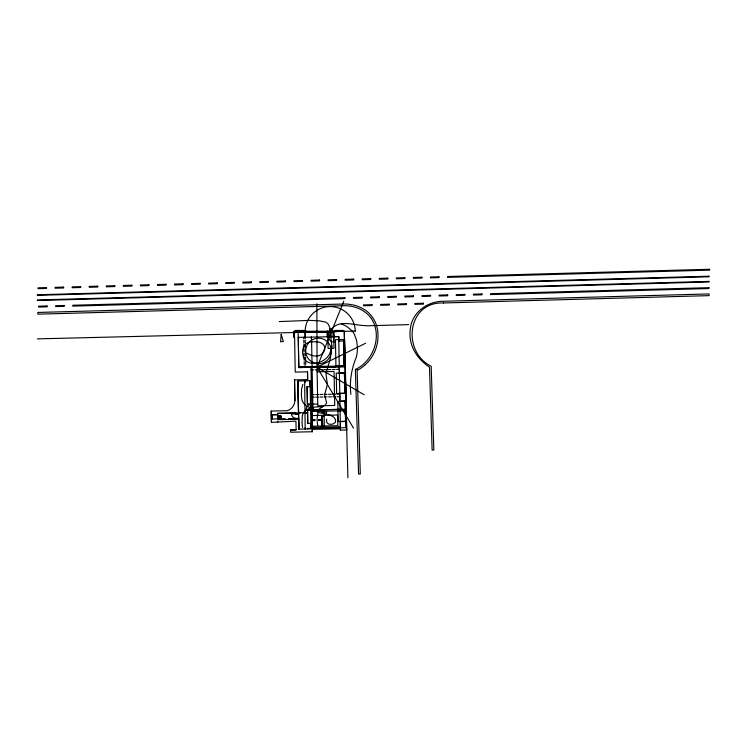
<?xml version="1.0" encoding="UTF-8"?>
<svg xmlns="http://www.w3.org/2000/svg" width="747" height="747" viewBox="0 0 747 747"><rect width="100%" height="100%" fill="white"/><g stroke="black" fill="none" stroke-linecap="round" stroke-linejoin="round"><path stroke-width="1.12" d="M271.572 418.133L271.572 415.481M272.048 418.124L272.048 415.472M327.083 331.285L327.083 332.172L305.056 332.172L305.112 331.276L305.234 337.224M305.663 332.135L305.663 331.276M306.214 331.276L306.214 332.135L327.345 332.172L327.774 336.822L328.288 336.794M316.653 332.154L316.653 331.276M345.6 419.795L345.609 402.698M345.59 401.288L346.066 421.392M346.029 420.038L346.038 402.913M331.817 345.628L330.361 358.439L325.972 373.528L327.382 384.677L324.572 394.864L326.635 402.922L325.421 404.837L319.193 409.039A5.565 5.565 0 0 0 318.371 410.178L317.139 418.301A26.36 26.36 0 0 0 317.12 420.654L317.68 425.482M307.876 428.451L311.097 428.339L311.004 423.381L307.773 423.493L307.521 410.047L312.937 409.935L313.161 408.516L312.676 408.516L312.974 411.429L311.826 411.448L312.162 428.32L321.864 428.19L321.724 420.402L318.857 420.458L318.848 419.553L321.705 419.497L321.649 416.359L322.508 416.34A4.958 4.958 0 0 0 326.7 412.092L321.546 412.12L321.555 411.214L320.416 411.233M326.682 419.216C325.477 422.214 328.307 425.006 331.295 424.268A9.384 9.384 0 0 0 333.162 423.894L335.59 422.251L335.347 419.469A8.021 8.021 0 0 0 332.863 416.518L329.744 415.052L317.652 412.316M302.862 384.294L301.583 389.075L301.386 394.808A37.77 37.77 0 0 0 301.648 397.544C301.797 403.324 306.849 407.927 312.638 407.619M343.76 301.246L317.045 367.188L317.774 405.78L334.721 405.453L334.058 371.474L317.111 371.801M330.351 331.677C336.103 318.848 352.491 324.87 363.163 325.496A86.176 86.176 0 0 0 367.487 325.776L408.665 324.628M281.358 416.994L281.395 416.387A1.195 1.195 0 0 0 280.993 415.93A1.886 1.886 0 0 0 280.452 415.696A1.783 1.783 0 0 0 279.873 415.64L278.323 415.818L278.342 417.582L279.91 417.704A2.39 2.39 0 0 0 280.527 417.601A1.699 1.699 0 0 0 281.012 417.386A1.186 1.186 0 0 0 281.358 417.013L281.348 417.013M281.105 416.947L280.984 417.097A1.036 1.036 0 0 1 280.573 417.34A1.335 1.335 0 0 1 280.181 417.396L279.434 416.677L280.162 415.92M364.685 365.227L365.825 364.191A38.816 38.816 0 0 0 376.768 345.721A39.582 39.582 0 0 0 377.982 334.572C377.926 323.488 371.614 312.666 361.473 307.932A35.949 35.949 0 0 0 353.564 305.028L348.354 304.169A38.769 38.769 0 0 0 343.088 304.038L37.826 312.451L37.882 314.16L343.153 305.747C353.658 305.252 364.779 309.501 371.1 318.147M364.685 365.227A42.14 42.14 0 0 1 357.113 370.503L360.297 474.018L358.579 474.074L355.367 369.504C373.687 360.969 382.651 335.627 371.287 318.418M365.526 343.275L317.045 367.188L353.536 428.171M339.166 366.086L337.747 366.347L337.747 365.871L345.123 365.946L344.619 339.521L335.422 339.698L335.926 366.123L345.123 365.946L346.72 430.039M279.173 321.583L309.277 320.388L319.202 320.818L325.841 322.134L328.222 324.039L329.763 327.55L331.799 345.861A19.767 19.767 0 0 1 331.024 350.399L329.446 354.171A16.985 16.985 0 0 1 327.55 356.879L326.775 357.729A17.993 17.993 0 0 1 320.65 361.837L319.399 362.295A21.14 21.14 0 0 1 315.467 363.163L310.509 363.089L307.568 362.024A8.068 8.068 0 0 1 305.392 360.203C300.219 353.779 302.04 341.724 312.05 341.921C333.657 339.427 324.87 364.228 306.998 353.191M345.067 364.872L344.199 364.891L345.095 364.844M345.301 374.098L344.442 374.116L345.329 374.07M345.562 383.146L344.684 383.174M345.758 392.259L344.899 392.287L344.862 374.107M322.209 406.891C314.132 406.387 301.452 407.993 302.199 418.74A33.045 33.045 0 0 0 302.255 425.211L302.572 427.452M345.6 420.374L346.477 420.346L345.618 420.337M443.597 302.974L709.099 295.635L709.052 293.926L443.569 301.265C428.152 301.013 412.531 311.901 410.486 327.774A36.678 36.678 0 0 0 410.392 339.446C412.157 351.006 419.945 360.829 429.497 367.188L432.13 450.086L433.848 450.03L431.178 366.254C401.578 351.669 407.031 301.396 443.569 302.974M344.255 365.423L345.114 365.395M345.123 365.946L344.264 365.974L343.639 340.977L344.507 340.968L338.736 341.09L338.652 336.617L333.76 336.72L333.76 342.257M345.992 401.111L339.894 401.428L339.736 393.482L345.786 393.37L344.946 393.352L344.404 373.024L345.301 372.968L345.702 393.352L336.636 393.529L336.243 373.145L345.301 372.968L339.353 373.117M344.451 373.547L345.319 373.519M344.918 392.25L345.786 392.231M37.453 338.877L344.274 331.295L347.887 477.725M345.628 420.869L346.487 420.85M340.389 427.835L340.268 421.569L346.496 421.383L345.637 421.401L345.142 401.298L346.001 401.288L337.775 401.447L338.167 421.523L346.393 421.364L345.375 366.637L298.791 367.58L298.146 332.238L344.274 331.341L344.965 366.637L298.837 367.533L298.277 337.355M340.268 421.569L346.496 421.411M310.985 367.347L313.675 367.291M323.675 367.104L326.532 367.048M327.961 367.02L330.828 366.964M315.169 369.84L318.017 369.774M319.445 369.756L322.302 369.69M332.303 369.513L335.151 369.448M315.636 394.565L318.493 394.509M328.493 394.323L331.341 394.267M332.77 394.239L335.627 394.183M319.968 397.059L322.816 397.002M324.245 396.974L327.102 396.918M337.102 396.732L339.801 396.676M321.537 411.261L320.398 411.28L320.379 409.748M312.993 411.373L311.844 411.401L311.994 419.683L314.842 419.674M318.838 419.599L321.696 419.543L321.64 416.406L322.489 416.387L322.723 428.171M345.338 409.272L345.712 427.695L312.162 428.32L312.022 420.542L314.861 420.533L314.851 419.618L311.994 419.683M343.956 353.368L344.815 353.35M310.042 380.811L310.145 386.572L307.073 386.638L307.419 404.295L311.695 404.211A5.705 5.705 0 0 0 306.065 409.954L311.807 409.963M344.927 392.801L345.796 392.782M311.023 367.309L311.844 409.926L312.956 409.888M312.022 420.542L314.87 420.477M318.866 420.412L321.724 420.346L321.873 428.134M290.555 429.992L296.111 429.88L295.952 421.168L271.413 422.344L271.236 410.999M305.14 332.378L327.083 331.948L327.177 336.794M298.249 337.383L338.699 336.598L340.408 427.779M311.032 369.914L313.74 369.858M336.58 369.429L339.278 369.382M310.173 386.526L307.101 386.591L307.437 404.239L317.736 404.043M311.518 394.64L314.207 394.593M337.056 394.155L339.754 394.108M311.564 397.217L314.263 397.171M346.197 409.253L307.54 409.991L307.783 423.437M311.844 409.926L340.053 409.384L340.081 410.869M311.835 411.42L345.394 410.766M298.539 412.942L277.595 413.352L277.613 414.632L272.253 414.725L272.31 419.03L277.697 418.852L277.595 414.706L272.235 414.8M311.919 415.537L337.644 415.043L337.849 425.706L312.125 426.21M279.107 418.778L285.027 418.665M288.575 418.6L294.458 418.488M298.66 419.244L277.716 419.646L277.567 413.418L295.803 413.007L295.803 413.987L291.405 413.987A5.126 5.126 0 0 0 295.877 418.432L298.66 418.32L298.856 429.058M296.12 429.814L290.564 429.917L290.602 432.214L312.227 431.747L312.181 429.366L340.417 428.843L340.436 430.113L346.711 430.001M332.256 366.936L335.104 366.889M315.113 367.263L317.97 367.216M319.399 367.179L322.256 367.132M323.731 369.672L326.579 369.625M328.008 369.588L330.874 369.541M339.754 393.445L345.805 393.342M319.921 394.481L322.769 394.435M324.198 394.397L327.055 394.351M332.817 396.806L335.674 396.76M315.682 397.133L318.539 397.087M328.54 396.89L331.397 396.844M346.001 401.288L339.885 401.111M295.821 413.931L298.576 413.885L297.969 380.989L298.856 429.058M295.803 413.987L298.567 413.941M324.142 427.265L338.961 427.023M300.21 366.674L337.747 366.105M313.581 427.461L320.426 427.349M343.648 341.416L344.526 341.407M343.62 341.883L344.535 341.846M345.151 402.428L346.029 402.39M321.565 412.073L322.424 412.055M271.338 418.208L272.319 418.124L272.244 415.537L271.292 415.565L271.208 411.074L287.511 410.701A10.934 10.934 0 0 0 294.906 400.597L294.561 379.849M333.76 342.247A6.508 6.508 0 0 1 328.232 336.813L327.634 331.024L344.274 331.295M306.214 331.5L327.083 331.509M305.112 331.705L327.083 331.733M306.214 331.939L327.083 331.948M327.84 333.031L333.694 333.031M328.045 335.02L333.732 335.02L333.732 336.822L328.241 336.822L327.718 331.285L293.935 331.313L294.047 337.476L294.617 337.42L295.224 372.109L307.521 371.838L307.661 379.597L294.523 379.896L294.906 400.597M355.367 369.504L357.514 369.504M345.161 401.839L346.02 401.839M346.253 411.354L345.394 411.364M299.986 412.764L306.158 412.764M271.338 416.807L272.291 416.798M341.258 323.778L346.645 326.374L351.734 330.529A19.385 19.385 0 0 1 354.255 334.049L356.59 340.38L357.383 346.925A39.003 39.003 0 0 1 356.394 356.963C351.454 368.785 349.372 381.512 350.875 394.351M364.237 394.799L317.045 367.188L316.868 303.786M281.105 416.378L280.872 416.126A1.149 1.149 0 0 0 280.536 415.958A1.008 1.008 0 0 0 280.172 415.93M344.059 341.865L344.638 364.881M343.592 340.996L344.236 365.993M345.133 401.326L345.637 421.439M344.32 341.855L344.881 364.853M345.114 374.079L345.562 392.24M344.078 340.977L344.694 365.955M344.871 372.986L345.375 393.352M343.881 341.855L344.451 364.863M344.675 374.088L345.133 392.25M344.432 372.996L344.946 393.352M307.876 428.395L307.885 428.946M305.224 340.212L305.29 343.069M305.308 344.488L305.374 347.355M305.551 357.346L305.616 360.213M305.635 361.641L305.7 364.489M303.796 340.24L303.861 343.097M303.88 344.526L303.945 347.383M304.122 357.383L304.188 360.241M304.206 361.66L304.272 364.517M340.417 428.89L340.436 430.16M333.713 331.285L333.816 336.692M333.657 331.313L333.993 348.317L328.092 348.429L327.765 331.733M311.536 338.559L312.918 408.516M312.181 429.422L312.227 431.803M310.5 404.183L310.612 409.935M307.484 371.885L307.633 379.644M338.699 336.598L338.783 341.071M339.25 366.067L339.381 373.089M305.392 348.784L305.439 351.641M305.476 353.07L305.523 355.917M303.964 348.812L304.02 351.66M304.048 353.088L304.104 355.945M294.001 331.266L294.113 337.439M277.744 421.513L277.753 422.148M271.787 415.472L271.833 418.133M271.768 415.547L271.815 418.199M271.31 415.491L271.432 422.27M305.206 338.783L305.056 331.313L305.056 332.172M305.719 365.918L305.747 367.44M304.29 365.946L304.318 367.468M303.749 337.289L303.777 338.811M322.405 411.195L322.405 412.101M295.905 418.376L295.905 419.291M272.319 418.124L272.328 418.955M324.151 412.661L324.31 426.724M304.673 382.38L305.149 427.545M342.509 331.313L342.509 330.454L334.899 330.454L334.899 331.313M327.027 331.313L327.027 332.191M306.158 331.313L306.158 332.191M304.076 331.313L304.076 330.454L295.233 330.454L295.233 331.313M278.267 415.948L278.267 417.433M277.688 415.948L277.688 417.433M281.199 334.413L280.592 341.762L283.365 341.472L281.199 334.413M311.499 337.13L311.294 338.568L311.499 337.13M304.655 380.951L304.907 382.38L304.655 380.951M305.392 427.545L305.178 428.974L305.392 427.545M324.534 426.724L324.319 428.162L324.534 426.724M324.142 411.233L323.909 412.661L324.394 412.643L324.142 411.233M331.379 329.156L330.379 330.454L329.39 329.156L331.379 329.156M279.089 418.535L277.679 418.806L279.089 418.535M324.123 427.023L322.713 427.293L324.123 427.023M340.389 427.004L338.979 427.265L338.961 426.78L340.389 427.004M300.21 366.432L298.781 366.693L300.21 366.432M295.887 418.46L294.458 418.731L295.887 418.46M321.854 427.331L320.416 427.125L321.854 427.331M313.581 427.228L312.153 427.489L313.581 427.228M299.986 412.531L298.567 412.764L299.986 413.007L299.986 412.531M307.596 412.764L306.158 413.007L306.158 412.531L307.596 412.764M46.557 287.586L38.032 287.828L38.05 288.678L46.585 288.445L46.557 287.586M63.626 287.119L55.091 287.352L55.11 288.211L63.644 287.978L63.626 287.119M80.685 286.643L72.151 286.885L72.179 287.735L80.704 287.502L80.685 286.643M97.745 286.176L89.21 286.409L89.238 287.268L97.773 287.035L97.745 286.176M114.805 285.699L106.279 285.942L106.298 286.792L114.833 286.559L114.805 285.699M131.864 285.233L123.339 285.466L123.358 286.325L131.892 286.092L131.864 285.233M148.933 284.766L140.399 284.999L140.427 285.849L148.952 285.615L148.933 284.766M165.993 284.29L157.458 284.523L157.486 285.382L166.011 285.149L165.993 284.29M183.052 283.823L174.527 284.056L174.546 284.915L183.08 284.672L183.052 283.823M200.112 283.346L191.587 283.58L191.605 284.439L200.14 284.205L200.112 283.346M217.181 282.88L208.646 283.113L208.674 283.972L217.2 283.729L217.181 282.88M234.241 282.403L225.706 282.637L225.734 283.496L234.259 283.262L234.241 282.403M251.3 281.936L242.766 282.17L242.794 283.029L251.328 282.786L251.3 281.936M268.36 281.46L259.835 281.694L259.853 282.553L268.388 282.319L268.36 281.46M285.429 280.993L276.894 281.227L276.922 282.086L285.447 281.843L285.429 280.993M302.488 280.517L293.954 280.751L293.982 281.61L302.507 281.376L302.488 280.517M319.548 280.05L311.013 280.284L311.041 281.143L319.576 280.909L319.548 280.05M336.608 279.574L328.082 279.817L328.101 280.667L336.636 280.433L336.608 279.574M353.676 279.107L345.142 279.341L345.161 280.2L353.695 279.966L353.676 279.107M370.736 278.631L362.202 278.874L362.23 279.723L370.755 279.49L370.736 278.631M387.796 278.164L379.261 278.398L379.289 279.257L387.824 279.023L387.796 278.164M404.855 277.688L396.33 277.931L396.349 278.78L404.883 278.547L404.855 277.688M421.915 277.221L413.39 277.454L413.408 278.314L421.943 278.08L421.915 277.221M438.984 276.745L430.449 276.988L430.477 277.837L439.003 277.604L438.984 276.745M709.622 269.275L447.509 276.511L447.537 277.37L709.65 270.134L709.622 269.275M708.95 276.213L37.35 294.766L37.369 295.336L708.968 276.792L708.95 276.213M708.95 281.404L37.35 299.958L37.369 300.527L708.959 281.974L708.95 281.404M47.07 305.962L38.499 306.205L38.527 307.054L47.089 306.821L47.07 305.962M64.195 305.495L55.633 305.728L55.651 306.587L64.223 306.345L64.195 305.495M344.927 297.736L72.758 305.252L72.786 306.111L344.946 298.595L344.927 297.736M362.052 297.259L353.49 297.502L353.508 298.352L362.08 298.118L362.052 297.259M379.187 296.792L370.615 297.026L370.643 297.885L379.205 297.642L379.187 296.792M396.312 296.316L387.749 296.55L387.768 297.409L396.34 297.175L396.312 296.316M413.436 295.84L404.874 296.083L404.902 296.933L413.464 296.699L413.436 295.84M430.571 295.373L422.008 295.607L422.027 296.466L430.589 296.223L430.571 295.373M447.696 294.897L439.133 295.13L439.161 295.989L447.724 295.756L447.696 294.897M464.83 294.421L456.268 294.663L456.286 295.513L464.849 295.28L464.83 294.421M481.955 293.954L473.393 294.187L473.421 295.046L481.983 294.804L481.955 293.954M708.903 287.679L490.518 293.711L490.546 294.57L708.931 288.538L708.903 287.679M372.043 304.673L363.472 304.907L363.5 305.766L372.062 305.532L372.043 304.673M389.168 304.197L380.606 304.44L380.625 305.29L389.196 305.056L389.168 304.197M406.293 303.73L397.731 303.964L397.759 304.823L406.321 304.58L406.293 303.73M423.428 303.254L414.865 303.487L414.884 304.346L423.446 304.113L423.428 303.254M355.245 331.089L305.131 332.266A25.062 25.062 0 0 1 329.604 306.587A25.062 25.062 0 0 1 355.245 331.089M310.07 380.765L297.932 381.035L298.856 429.114L310.957 428.834L310.07 380.765M311.91 361.931A12.811 12.811 0 0 0 331.323 351.193A12.811 12.811 0 0 0 312.311 339.754A12.811 12.811 0 0 0 311.91 361.931"/></g></svg>
